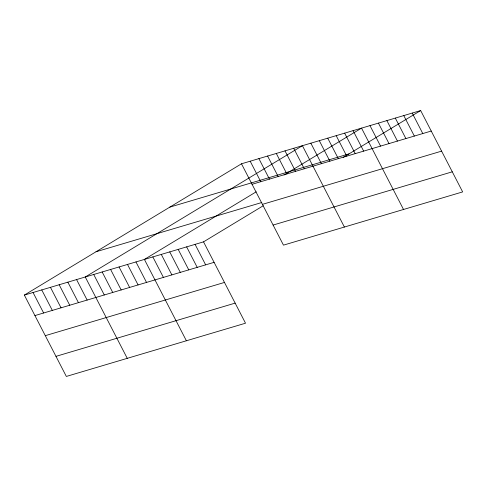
<?xml version="1.0" encoding="UTF-8"?>
<svg xmlns="http://www.w3.org/2000/svg" width="487" height="487" viewBox="0 0 487 487"><rect width="100%" height="100%" fill="white"/><g stroke="black" fill="none" stroke-linecap="round" stroke-linejoin="round"><path stroke-width="0.73" d="M24.35 295.092L203.529 241.856L245.515 323.204L66.335 376.439L24.35 295.092L241.485 163.796L420.665 110.561L462.65 191.908L283.471 245.144L241.485 163.796M256.205 191.817L144.402 259.425L186.387 340.772M284.049 174.979L361.537 128.13L403.522 209.477M203.529 241.856L263.242 205.751M343.183 157.411L420.665 110.561M169.829 207.121L349.009 153.886M252.059 184.281L431.238 131.046M96.006 251.767L261.811 202.501M262.426 204.363L441.606 151.128M273.104 225.061L452.283 171.82M34.924 315.582L214.103 262.341M45.291 335.665L224.47 282.43M55.968 356.356L235.148 303.121M412.215 113.069L422.789 133.554M403.772 115.577L414.346 136.068M395.322 118.085L405.896 138.576M386.873 120.599L397.447 141.084M378.429 123.108L389.003 143.592M369.98 125.616L380.554 146.106M353.087 130.638L363.661 151.122M344.644 133.146L355.218 153.636M336.194 135.654L346.768 156.144M327.745 138.168L338.319 158.652M319.302 140.676L329.876 161.16M310.852 143.184L321.426 163.675M344.394 227.045L302.409 145.698L85.268 276.993L127.259 358.341M293.704 148.279L304.278 168.77M284.998 150.867L295.572 171.351M276.299 153.454L286.873 173.938M267.594 156.041L278.168 176.525M258.889 158.622L269.463 179.113M250.19 161.209L260.764 181.7M195.08 244.364L205.654 264.855M186.637 246.879L197.211 267.363M178.187 249.387L188.761 269.871M169.738 251.895L180.312 272.385M161.294 254.403L171.868 274.893M152.845 256.917L163.419 277.401M135.952 261.933L146.526 282.423M127.503 264.447L138.077 284.932M119.059 266.955L129.633 287.44M110.61 269.463L121.184 289.954M102.167 271.971L112.74 292.462M93.717 274.485L104.291 294.97M76.569 279.581L87.143 300.065M67.863 282.168L78.437 302.652M59.164 284.749L69.738 305.239M50.459 287.336L61.033 307.821M41.754 289.923L52.328 310.408M33.055 292.51L43.629 312.995"/></g></svg>
